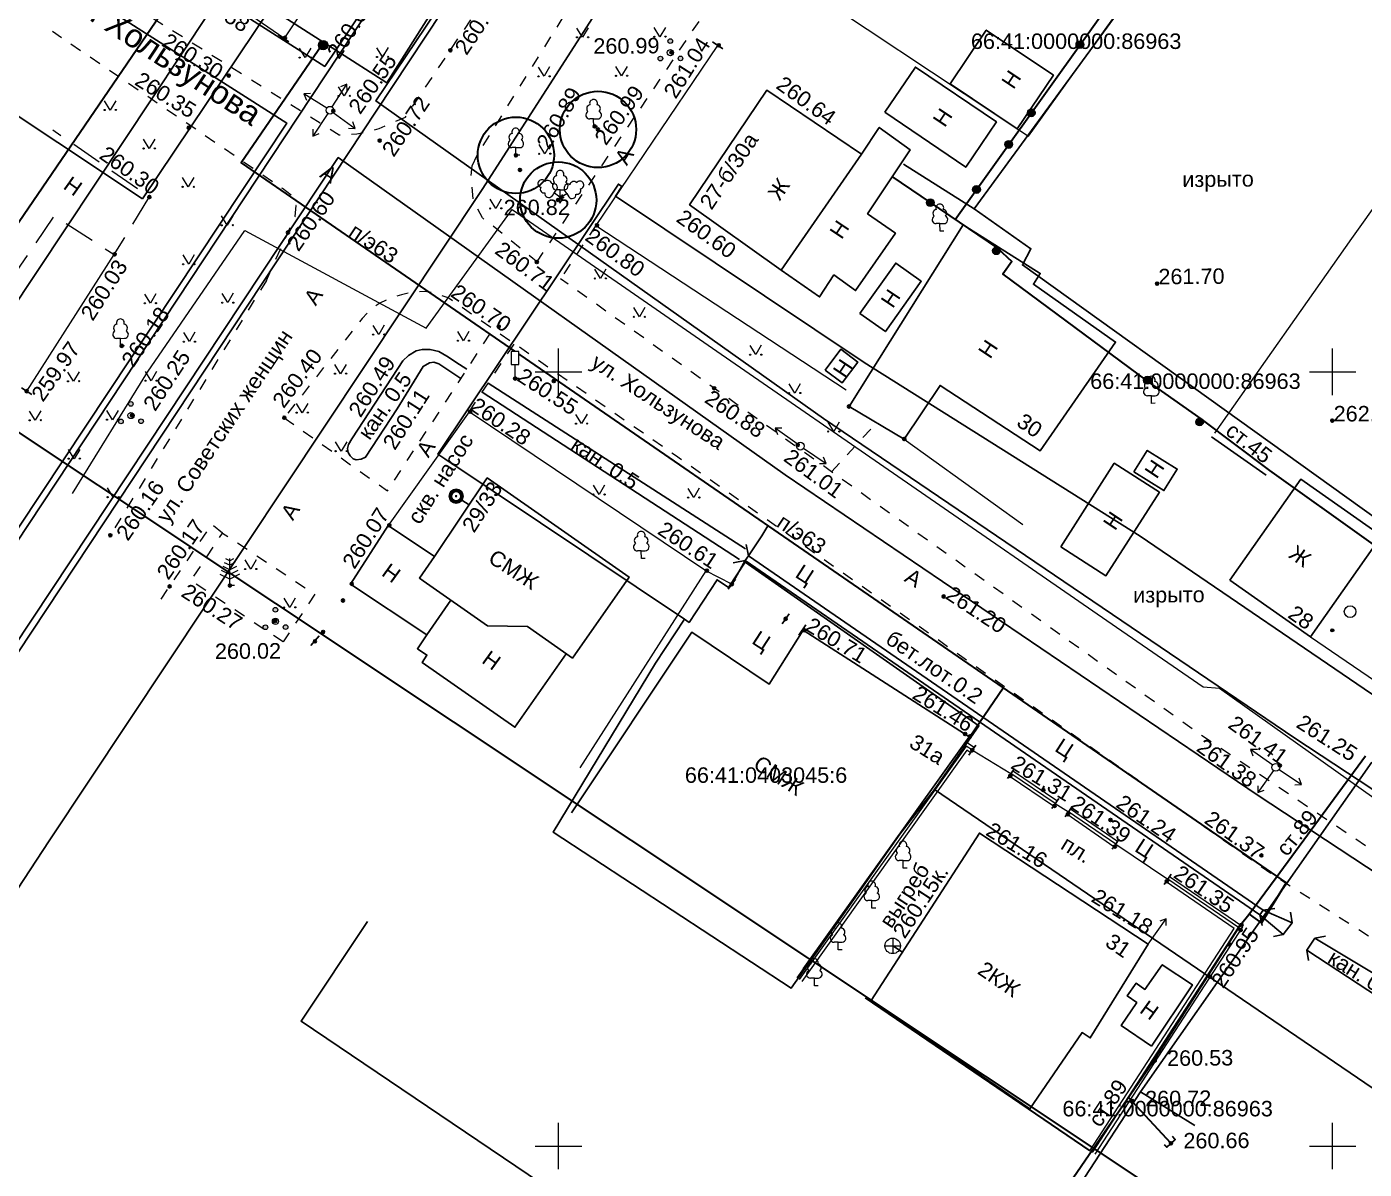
# Model space of a CAD drawing. Header units: metres. Extents: x -1448899 to 1563798, y -293564 to 398817.
# Drawn here: x 1532865.7 to 1532952, y 387398.5 to 387472.3 of the extents above; entities that cross this region are included whole.
import ezdxf
from ezdxf.enums import TextEntityAlignment as Align

# ---------------------------------------------------------------- set-up
doc = ezdxf.new("R2010")
doc.units = ezdxf.units.M
doc.set_wipeout_variables(frame=1)
doc.header["$PDMODE"] = 32
doc.header["$PDSIZE"] = 0.2
doc.linetypes.add('atp_1.5x1.5', pattern=[3, 1.5, -1.5])
doc.linetypes.add('atp_2x1', pattern=[3, 2, -1])
for name, color, linetype in [('C', 134, 'Continuous'), ('LABELS', 254, 'Continuous'), ('P', 94, 'Continuous'), ('T', 1, 'Continuous'), ('Z', 30, 'Continuous'), ('Автодорожное хозяйство', 7, 'Continuous'), ('Газопроводы', 7, 'Continuous'), ('Здания и строения', 7, 'Continuous'), ('Кабели низкого напряжения', 7, 'Continuous'), ('кадастр', 7, 'Continuous'), ('Крышки колодцев', 7, 'Continuous'), ('Объекты электропередачи', 7, 'Continuous'), ('Ограждения', 7, 'Continuous'), ('Отметка', 7, 'Continuous'), ('Пикет', 7, 'Continuous'), ('Растительность', 7, 'Continuous'), ('Сетка координат', 7, 'Continuous')]:
    doc.layers.add(name, color=color, linetype=linetype)
doc.styles.get("Standard").update_dxf_attribs({"font": 'arial.ttf'})
doc.styles.add('Бм431', font='')
doc.styles.get('Бм431').set_extended_font_data('Bm431', italic=True)
doc.linetypes.add('atp_0x1', pattern='A,0,[133,ltypeshp.shx,S=0.05,R=0,X=0,Y=0],-1', length=1)
doc.linetypes.add('atp_119_3', pattern='A,4,-2,[131,ltypeshp.shx,S=0.45,R=90,X=0.45,Y=-0.45],8,[131,ltypeshp.shx,S=0.45,R=-90,X=-0.45,Y=0.45],-2,4', length=20)
doc.linetypes.add('atp_121_g', pattern='A,8,-0.6,["Г",Бм431,S=2,R=0,X=0,Y=-1],-2.3,24', length=34.9)
doc.linetypes.add('atp_122_g', pattern='A,2,-2,3,-0.6,["Г",Бм431,S=2,R=0,X=0,Y=-1],-2.8,3,-2,8,-2,8,-2,6', length=41.4)
doc.linetypes.add('atp_472', pattern='A,0,-8,[130,ltypeshp.shx,S=0.4,R=0,X=0,Y=0],0', length=8)
doc.linetypes.add('atp_474_1a', pattern='A,1,-0.4,[133,ltypeshp.shx,S=0.1,R=0,X=0,Y=0],0.0001,[133,ltypeshp.shx,S=0.2,R=0,X=-0.1,Y=0],0,[133,ltypeshp.shx,S=0.3,R=0,X=-0.2,Y=0],0.0001,[133,ltypeshp.shx,S=0.4,R=0,X=-0.3,Y=0],0,[133,ltypeshp.shx,S=0.5,R=0,X=-0.4,Y=0],0.0001,[130,ltypeshp.shx,S=0.25,R=0,X=0.1,Y=0.75],-0.6,3', length=5.0003)
doc.linetypes.add('atp_475_1', pattern='A,2.5,[130,ltypeshp.shx,S=0.4,R=0,X=0,Y=0.4],2.5', length=5)

# ---------------------------------------------------------------- blocks, each defined once
blk = doc.blocks.new('atp_390a')
at = {"color": 0, "linetype": 'ByBlock', "lineweight": -2}
for points in [[(0, 0.99), (-0.51, 0.99)], [(0, 0.99), (0.51, 0.99)], [(0, 0), (0, 0.99)], [(0.5, 0), (0, 0)]]:
    blk.add_lwpolyline(points, dxfattribs=at)
for centre, start, end in [((0, 3), 90, 202.242), ((0, 3), 337.758, 90), ((-0.51, 1.49), 115.6346, 270), ((-0.39, 2.32), 97.9406, 227.8197), ((0.39, 2.32), 312.1803, 82.0594), ((0.51, 1.49), 270, 64.3654)]:
    blk.add_arc(centre, 0.5, start, end, dxfattribs=at)
blk = doc.blocks.new('atp_395')
at = {"linetype": 'ByBlock', "lineweight": -2}
h = blk.add_hatch(color=0, dxfattribs=at)
h.paths.add_polyline_path([(0.3, 1.5, 1), (-0.3, 1.5, 1)])
h.paths.add_polyline_path([(-1.6, -0.75, 1), (-1, -0.75, 1)])
h.paths.add_polyline_path([(1.6, -0.75, 1), (1, -0.75, 1)])
at = {"color": 0, "linetype": 'ByBlock', "lineweight": -2}
for centre, radius in [((0, 1.5), 0.3), ((0, 0), 0.4), ((-1.3, -0.75), 0.3), ((1.3, -0.75), 0.3)]:
    blk.add_circle(centre, radius, dxfattribs=at)
blk = doc.blocks.new('atp_184')
at = {"color": 0, "linetype": 'ByBlock', "lineweight": -2}
blk.add_wipeout([(-0.5, 3.5), (-0.5, 1.8), (0.5, 1.8), (0.5, 3.5)], dxfattribs=at)
blk.add_lwpolyline([(-0.5, 3.5), (-0.5, 1.8), (0.5, 1.8), (0.5, 3.5)], close=True, dxfattribs=at)
blk.add_lwpolyline([(0.5, 0), (0, 0), (0, 1.8)], dxfattribs=at)
blk = doc.blocks.new('atp_390f')
at = {"color": 0, "linetype": 'ByBlock', "lineweight": -2}
for points in [[(0.6, 0), (0, 0), (0, 3.5)], [(1.06, 1.93), (0, 1.4), (-1.06, 1.93)], [(0.88, 2.44), (0, 2), (-0.87, 2.44)], [(0.68, 2.94), (0, 2.6), (-0.68, 2.94)], [(0.5, 3.45), (0, 3.2), (-0.5, 3.45)], [(1.25, 1.43), (0, 0.8), (-1.25, 1.43)]]:
    blk.add_lwpolyline(points, dxfattribs=at)
blk = doc.blocks.new('atp_409')
at = {"color": 0, "linetype": 'ByBlock', "lineweight": -2}
blk.add_circle((0, 0), 0.75, dxfattribs=at)
blk = doc.blocks.new('atp_410')
at = {"linetype": 'ByBlock', "lineweight": -2}
h = blk.add_hatch(color=0, dxfattribs=at)
edge = h.paths.add_edge_path()
edge.add_arc((0, 0), 0.2, 0, 360)
at = {"color": 0, "linetype": 'ByBlock', "lineweight": -2}
blk.add_circle((0, 0), 0.2, dxfattribs=at)
blk = doc.blocks.new('atp_416')
at = {"color": 0, "linetype": 'ByBlock', "lineweight": -2}
blk.add_lwpolyline([(0.72, 1.2), (0, 0), (-0.72, 1.2)], dxfattribs=at)
for centre in [(-0.72, 0), (0.72, 0)]:
    blk.add_circle(centre, 0.075, dxfattribs=at)
blk = doc.blocks.new('atp_106a')
at = {"color": 0, "linetype": 'ByBlock', "lineweight": -2}
blk.add_circle((0, 0), 0.5, dxfattribs=at)
blk = doc.blocks.new('atp_115c')
at = {"color": 0, "linetype": 'ByBlock', "lineweight": -2}
for points in [[(3.29, -0.5), (4, 0), (3.29, 0.5)], [(0.5, 0), (4, 0)]]:
    blk.add_lwpolyline(points, dxfattribs=at)
blk = doc.blocks.new('atp_122c')
at = {"linetype": 'ByBlock', "lineweight": -2}
h = blk.add_hatch(color=0, dxfattribs=at)
edge = h.paths.add_edge_path()
edge.add_arc((0, 0), 0.6, 0, 360)
at = {"color": 0, "linetype": 'ByBlock', "lineweight": -2}
blk.add_circle((0, 0), 0.6, dxfattribs=at)
blk = doc.blocks.new('atp_107a')
at = {"linetype": 'ByBlock', "lineweight": -2}
h = blk.add_hatch(color=0, dxfattribs=at)
edge = h.paths.add_edge_path()
edge.add_arc((0, 0), 0.5, 0, 360)
at = {"color": 0, "linetype": 'ByBlock', "lineweight": -2}
blk.add_circle((0, 0), 0.5, dxfattribs=at)
blk = doc.blocks.new('atp_115a')
at = {"color": 0, "linetype": 'ByBlock', "lineweight": -2}
for points in [[(0, 0), (4, 0)], [(3.29, -0.5), (4, 0), (3.29, 0.5)]]:
    blk.add_lwpolyline(points, dxfattribs=at)
blk = doc.blocks.new('atp_117kb')
at = {"color": 0, "linetype": 'ByBlock', "lineweight": -2}
for points in [[(-1, 0), (1, 0)], [(0, 1), (0, -1)]]:
    blk.add_lwpolyline(points, dxfattribs=at)
blk.add_circle((0, 0), 1, dxfattribs=at)
blk = doc.blocks.new('atp_122b')
at = {"color": 0, "linetype": 'ByBlock', "lineweight": -2}
blk.add_lwpolyline([(0.5, 0.75), (0, 0.75), (0, -0.75), (0.5, -0.75)], dxfattribs=at)
blk = doc.blocks.new('A$C0BB7152E')
at = {"layer": 'C', "linetype": 'Continuous'}
blk.add_lwpolyline([(1532873.13, 387461.17), (1532881.39, 387473.48), (1532869.5, 387481.09), (1532849.27, 387494.03), (1532851.59, 387497.3), (1532838.72, 387505.99), (1532826.55, 387514.19), (1532784.75, 387542.34), (1532776.31, 387548.02), (1532766.86, 387554.39), (1532734.05, 387576.5), (1532722.32, 387559.08), (1532755.74, 387536.56), (1532775.56, 387523.22), (1532788.76, 387514.32), (1532807.94, 387505.3), (1532823.56, 387494.98), (1532835.42, 387482.9), (1532838.54, 387480.8), (1532840.29, 387483.03)], close=True, dxfattribs=at)
blk.add_lwpolyline([(1532954, 387428.19), (1532937.56, 387439.38), (1532919.74, 387450.61), (1532903.68, 387461.34), (1532904.1, 387461.96), (1532903.87, 387462.12), (1532892.2, 387444.69), (1532892.66, 387444.39), (1532908.14, 387434.03), (1532908.43, 387433.82), (1532910.24, 387436.57), (1532910.99, 387436.06), (1532912.05, 387437.71), (1532927.16, 387427.14), (1532924.28, 387423.03), (1532941.74, 387411.13), (1532958.49, 387399.71)], dxfattribs=at)
at = {"layer": 'P', "linetype": 'Continuous'}
for points in [[(1532849.27, 387494.03), (1532851.59, 387497.3), (1532862.9, 387511.72), (1532867.12, 387515.92), (1532885.83, 387504.39), (1532897.47, 387497.21), (1532901.62, 387494.57), (1532904.27, 387492.89), (1532888.92, 387468.66), (1532885.61, 387470.78), (1532869.5, 387481.09)], [(1532908.14, 387434.03), (1532908.43, 387433.82), (1532910.24, 387436.57), (1532910.99, 387436.06), (1532912.05, 387437.71), (1532927.16, 387427.14), (1532924.28, 387423.03), (1532922.05, 387420.15), (1532915.03, 387410.2), (1532899.65, 387420.28), (1532906.26, 387431.18)]]:
    blk.add_lwpolyline(points, close=True, dxfattribs=at)
at = {"layer": 'T', "linetype": 'Continuous'}
for points in [[(1532935.04, 387482.18), (1532940.02, 387478.55), (1532926.85, 387460.52)], [(1532922.29, 387463.41), (1532926.85, 387460.52), (1532930.51, 387457.95), (1532929.97, 387456.9), (1532959.99, 387435.38)], [(1532952.54, 387424.79), (1532945.03, 387414.09)], [(1532887.66, 387414.51), (1532883.37, 387408.06), (1532906.2, 387392.66), (1532907.38, 387391.8), (1532918.6, 387384.05), (1532923.2, 387381.46)], [(1532945.03, 387414.09), (1532937.59, 387403.5), (1532923.2, 387381.46), (1532910.93, 387362.83), (1532913.79, 387360.83), (1532923.42, 387354.25), (1532924.8, 387353.36), (1532927.82, 387350.79), (1532927.11, 387349.65), (1532943.01, 387338.64), (1532943.42, 387339.33), (1532947.4, 387336.7), (1532948.05, 387336.26), (1532947.01, 387334.31)], [(1532937.59, 387403.5), (1532941.1, 387401.33)]]:
    blk.add_lwpolyline(points, dxfattribs=at)
at = {"layer": 'Z', "linetype": 'Continuous'}
for points in [[(1533097.19, 387762.94), (1533070.58, 387723.24), (1533071.56, 387707.06), (1533055.42, 387680.86), (1533041.73, 387657.54), (1533027.45, 387637.63), (1533010.33, 387631.95), (1532946.15, 387540.01), (1532918.03, 387497.47), (1532895.06, 387461.77), (1532867.1, 387419.72), (1532845.93, 387387.45), (1532828.37, 387398.97), (1532849.58, 387431.3), (1532877.48, 387473.27), (1532900.43, 387508.95), (1532928.77, 387551.81), (1532997.11, 387649.69), (1533014.37, 387655.41), (1533024.11, 387669), (1533037.42, 387691.68), (1533050.2, 387712.42), (1533049.2, 387729.04), (1533079.74, 387774.63)], [(1532937.63, 387547.37), (1532908.06, 387504.07), (1532884.93, 387469.12), (1532857.09, 387427.06), (1532841.7, 387403.78), (1532845.04, 387401.56), (1532860.43, 387424.85), (1532888.27, 387466.9), (1532911.39, 387501.83), (1532940.93, 387545.11)]]:
    blk.add_lwpolyline(points, close=True, dxfattribs=at)
for points in [[(1532861.22, 387484.8), (1532884.9, 387469.72), (1532907.52, 387503.34), (1532934.33, 387544.5), (1532895.86, 387570.31), (1532819.24, 387622.46)], [(1532975.56, 387516.78), (1532937.66, 387542.26), (1532910.87, 387501.15), (1532888.21, 387467.49), (1532917.11, 387446.98), (1532947.56, 387426.35), (1533026.55, 387374.35)], [(1533021.37, 387372.47), (1532945.12, 387422.69), (1532914.63, 387443.35), (1532885.77, 387463.83), (1532859.8, 387424.7)], [(1532856.47, 387426.93), (1532882.45, 387466.06), (1532858.83, 387481.1)]]:
    blk.add_lwpolyline(points, dxfattribs=at)
at = {"layer": 'LABELS'}
for s, p in [('66:41:0000000:86963', (1532933.435, 387471.35)), ('66:41:0000000:86963', (1532941.14, 387449.395)), ('66:41:0403045:6', (1532913.405, 387423.955)), ('66:41:0000000:86963', (1532939.345, 387402.415))]:
    blk.add_text(s, height=1, dxfattribs=at).set_placement(p, align=Align.MIDDLE_CENTER)
blk = doc.blocks.new('A$C0ab4c2d5')
for points, elevation in [([(23.337, 173.878), (23.997, 173.426)], -2.31), ([(63.544, 147.465), (59.992, 149.596), (67.457, 161.266), (72.409, 158.098), (71.958, 157.394), (77.246, 153.62), (72.312, 146.629), (65.886, 150.906), (63.544, 147.465)], 260.873), ([(27.711, 138.382), (30.165, 142.146), (33.136, 140.112), (36.593, 145.163), (45.699, 138.69), (41.999, 133.484), (39.105, 135.542), (36.524, 135.621), (32.401, 138.556), (32.154, 138.732), (33.136, 140.112)], 259.593), ([(52.349, 138.2), (53.197, 139.708), (53.421, 140.005), (54.292, 141.285), (54.685, 141.936)], 260.609), ([(27.711, 138.382), (32.599, 135.063), (34.183, 137.288)], 259.593), ([(52.565, 138.504), (52.103, 137.852)], 260.609), ([(56.019, 136.24), (55.557, 135.588)], 260.63), ([(25.109, 134.437), (25.645, 135.042)], -2.808), ([(32.599, 135.063), (31.989, 134.165), (32.603, 133.749), (32.282, 133.277), (38.247, 129.054), (41.598, 133.769)], 259.593)]:
    blk.add_lwpolyline(points, dxfattribs=dict(elevation=elevation))
for points in [[(66.686, 170.392), (69.045, 173.837), (73.359, 170.883), (71, 167.437)], [(62.442, 168.577), (64.446, 171.484), (69.653, 167.895), (67.649, 164.988)], [(55.673, 158.428), (49.795, 162.705), (54.851, 170.075), (60.914, 165.881)], [(78.359, 145.223), (79.23, 146.604), (81.157, 145.388), (80.286, 144.007)], [(73.596, 140.429), (77.093, 145.791), (80, 143.896), (76.503, 138.534)], [(84.501, 138.186), (89.134, 144.674), (94.319, 140.972), (89.686, 134.484)], [(61.121, 111.233), (68.196, 121.975), (79.042, 114.732), (75.25, 108.694), (74.732, 109.049), (71.311, 104.15)]]:
    blk.add_lwpolyline(points, close=True)
for points in [[(51.357, 173.205), (52.016, 172.751)], [(55.673, 158.428), (58.142, 156.691), (59.077, 158.099), (60.477, 157.079), (63.079, 160.76), (61.283, 162.037), (64.068, 166.147), (62.083, 167.599), (60.914, 165.881)], [(34.939, 151.605), (33.509, 152.552), (33.192, 152.67), (32.91, 152.626), (32.497, 152.398), (30.804, 149.67), (28.736, 146.565), (28.462, 146.429), (28.138, 146.402), (27.929, 146.464), (27.734, 146.666), (27.61, 146.882), (27.586, 147.128), (27.641, 147.403), (27.863, 147.765), (29.746, 150.596), (31.193, 152.771), (31.566, 153.114), (32.054, 153.403), (32.439, 153.484), (32.971, 153.484), (33.521, 153.35), (34.034, 153.058), (34.845, 152.508), (35.331, 152.196)], [(6.552, 151.219), (7.222, 150.782)], [(52.83, 139.763), (36.299, 150.698)], [(86.907, 144.955), (83.384, 147.443)], [(52.435, 139.559), (53.197, 139.708), (53.421, 140.005), (53.281, 140.739)], [(53.421, 140.005), (86.486, 116.854)], [(53.197, 139.708), (86.262, 116.558)], [(41.866, 123.497), (49.724, 135.091), (54.704, 131.705), (56.912, 135.164), (67.576, 128.207), (56.744, 113.299)], [(57.101, 135.509), (56.638, 134.857)], [(56.912, 135.164), (56.903, 135.231)], [(86.415, 115.861), (86.262, 116.558), (86.486, 116.854), (87.238, 116.965)], [(86.486, 116.854), (88.358, 116.031)], [(88.251, 116.72), (88.358, 116.031), (87.777, 115.272), (87.147, 115.149)], [(87.777, 115.272), (86.262, 116.558)], [(89.397, 113.582), (89.292, 114.249), (89.811, 115.02), (90.509, 115.152)], [(89.292, 114.249), (96.514, 109.451), (96.828, 109.408), (97.091, 109.53), (97.34, 109.775), (97.414, 110.019), (97.427, 110.264), (97.383, 110.408), (89.811, 115.02)], [(79.21, 108.137), (81.878, 112.079), (79.942, 113.39), (78.808, 111.806), (78.247, 112.207), (77.665, 111.393), (78.279, 110.953), (77.262, 109.474), (79.21, 108.137)]]:
    blk.add_lwpolyline(points)
at = {"layer": 'Автодорожное хозяйство', "color": 7, "linetype": 'atp_1.5x1.5', "lineweight": 15, "ltscale": 0.5, "flags": 128}
for points in [[(10.167, 178.248), (27.19, 167.398), (28.335, 167.451), (29.788, 167.782), (31.48, 168.499), (45.074, 188.383), (63.092, 215.336), (76.947, 236.524), (77.487, 238.796), (77.346, 240.372), (76.757, 241.251), (75.991, 241.908), (71.183, 245.131), (63.576, 250.401)], [(39.898, 159.08), (50.293, 174.235), (74.232, 209.044), (80.115, 217.431), (80.213, 217.999), (74.298, 221.938)], [(22.423, 158.03), (23.546, 160.474), (24.31, 162.139), (24.376, 162.843), (24.215, 163.412), (23.515, 163.949), (8.726, 174.208)], [(39.985, 159.03), (36.406, 161.969), (35.836, 163.087), (35.696, 164.513), (35.761, 165.337)], [(43.726, 161.417), (41.419, 157.991)], [(22.423, 158.03), (12.209, 141.652)], [(160.197, 81.726), (157.417, 78.267), (156.868, 77.583), (156.429, 77.583), (149.495, 82.382), (82.59, 128.181), (41.419, 157.991)], [(58.83, 145.385), (61.768, 148.53)], [(19.464, 141.737), (18.752, 142.304), (15.389, 137.429)]]:
    blk.add_lwpolyline(points, dxfattribs=at)
blk.add_lwpolyline([(23.331, 134.677), (17.399, 138.668), (19.464, 141.737), (25.396, 137.746)], close=True, dxfattribs=at)
at = {"layer": 'Автодорожное хозяйство', "color": 7, "linetype": 'atp_0x1', "lineweight": 15, "ltscale": 0.5, "flags": 128}
for points in [[(67.788, 127.34), (70.262, 125.812)], [(73.111, 123.854), (73.973, 123.312)], [(76.996, 121.196), (80.344, 118.899)]]:
    blk.add_lwpolyline(points, dxfattribs=at)
at = {"layer": 'Газопроводы', "linetype": 'atp_121_g', "lineweight": 30, "ltscale": 0.5, "elevation": 262.406, "flags": 128}
for points in [[(66.94, 161.621), (78.402, 177.417), (83.24, 183.531), (83.949, 184.801), (82.994, 185.505), (89.072, 194.943), (86.335, 196.722), (87.911, 199.119), (87.648, 199.292)], [(26.13, 173.184), (20.853, 165.632), (87.988, 118.611), (86.366, 116.052), (85.612, 116.616)], [(62.864, 164.436), (69.67, 159.743), (70.574, 158.866), (69.982, 158.058), (79.232, 151.105), (82.703, 148.613), (87.109, 145.243), (93.478, 140.642), (99.654, 136.177)], [(67.396, 90.106), (79.328, 107.182), (85.002, 115.898)], [(60.743, 111.407), (75.171, 101.401)]]:
    blk.add_lwpolyline(points, dxfattribs=at)
at = {"layer": 'Газопроводы', "ltscale": 0.5}
for points in [[(60.737, 155.603), (63.081, 158.833), (64.718, 157.645), (62.375, 154.415)], [(58.463, 151.948), (59.488, 153.292), (60.576, 152.462), (59.551, 151.118)]]:
    blk.add_lwpolyline(points, close=True, dxfattribs=at)
at = {"layer": 'Газопроводы', "linetype": 'atp_122_g', "lineweight": 30, "ltscale": 0.5, "flags": 128}
blk.add_lwpolyline([(67.643, 128.237), (69.816, 131.339)], dxfattribs=at)
at = {"layer": 'Газопроводы', "ltscale": 0.5}
for points in [[(67.56, 127.011), (68.016, 127.668)], [(70.034, 125.483), (70.49, 126.14)], [(72.883, 123.525), (73.339, 124.182)], [(73.744, 122.983), (74.201, 123.64)], [(76.767, 120.867), (77.224, 121.524)], [(80.116, 118.57), (80.572, 119.227)], [(62.539, 114.74), (63.161, 114.331)]]:
    blk.add_lwpolyline(points, dxfattribs=at)
at = {"layer": 'Газопроводы', "linetype": 'atp_122_g', "lineweight": 30, "ltscale": 0.5, "elevation": 262.406, "flags": 128}
blk.add_lwpolyline([(93.172, 126.758), (87.349, 118.94), (85.568, 116.558), (85.008, 115.905)], dxfattribs=at)
at = {"layer": 'Газопроводы', "linetype": 'atp_121_g', "lineweight": 30, "ltscale": 0.5, "flags": 128}
blk.add_lwpolyline([(80.413, 101.85), (77.69, 104.838)], dxfattribs=at)
at = {"layer": 'Здания и строения', "color": 7, "linetype": 'atp_2x1', "lineweight": 15, "flags": 128}
blk.add_lwpolyline([(1.678, 157.299), (4.125, 155.623), (8.767, 162.306), (12.6, 159.776), (14.907, 163.475), (8.707, 167.838)], dxfattribs=at)
at = {"layer": 'Кабели низкого напряжения', "linetype": 'atp_119_3', "lineweight": 15, "ltscale": 0.5, "flags": 128}
blk.add_lwpolyline([(9.794, 144.366), (14.688, 152.159), (21.058, 161.264), (32.71, 154.867), (38.34, 162.484), (51.491, 153.244), (76.534, 135.651), (82.717, 131.309), (83.782, 131.211), (97.092, 121.601), (98.696, 118.309), (113.051, 108.413), (115.244, 109.528), (158.713, 79.723), (163.088, 76.754), (165.963, 80.987)], dxfattribs=at)
at = {"layer": 'Ограждения', "color": 7, "linetype": 'atp_475_1', "lineweight": 15, "ltscale": 0.5, "elevation": 262.406, "flags": 128}
for points in [[(55.117, 178.186), (71.714, 166.953), (83.631, 183.267), (83.631, 183.267)], [(108.24, 165.876), (100.32, 170.946), (92.537, 160.198), (83.574, 147.692)], [(50.654, 139.058), (35.447, 149.439), (30.165, 142.146)]]:
    blk.add_lwpolyline(points, dxfattribs=at)
at = {"layer": 'Ограждения', "color": 7, "linetype": 'atp_474_1a', "lineweight": 15, "ltscale": 0.5, "elevation": 262.406, "flags": 128}
for points in [[(16.751, 178.532), (23.67, 173.678)], [(51.687, 172.978), (43.726, 161.417), (59.81, 150.663)], [(52.334, 138.178), (50.654, 139.058), (42.416, 126.385)]]:
    blk.add_lwpolyline(points, dxfattribs=at)
at = {"layer": 'Ограждения', "color": 7, "linetype": 'atp_474_1a', "lineweight": 15, "ltscale": 0.5, "flags": 128}
for points in [[(6.887, 151.001), (12.6, 159.776)], [(63.544, 147.465), (71.161, 141.888)]]:
    blk.add_lwpolyline(points, dxfattribs=at)
at = {"layer": 'Ограждения', "color": 7, "linetype": 'Continuous', "lineweight": 15, "ltscale": 0.5, "flags": 128}
for points in [[(67.899, 127.506), (67.34, 127.882), (56.329, 112.727)], [(67.676, 127.174), (67.436, 127.335), (56.652, 112.492)]]:
    blk.add_lwpolyline(points, dxfattribs=at)
at = {"layer": 'Ограждения', "color": 7, "linetype": 'atp_472', "lineweight": 15, "ltscale": 0.5, "flags": 128}
blk.add_lwpolyline([(67.788, 127.34), (67.388, 127.609), (56.49, 112.61)], dxfattribs=at)
at = {"layer": 'Ограждения', "color": 7, "linetype": 'Continuous', "lineweight": 15, "ltscale": 0.5, "elevation": 262.406, "flags": 128}
for points in [[(72.998, 123.689), (70.149, 125.647)], [(73.224, 124.019), (70.375, 125.977)], [(76.881, 121.032), (73.858, 123.148)], [(77.11, 121.36), (74.087, 123.476)], [(75.171, 101.401), (84.609, 115.694), (80.23, 118.734)], [(75.505, 101.181), (85.158, 115.8), (80.458, 119.063)]]:
    blk.add_lwpolyline(points, dxfattribs=at)
at = {"layer": 'Ограждения', "color": 7, "linetype": 'atp_472', "lineweight": 15, "ltscale": 0.5, "elevation": 262.406, "flags": 128}
for points in [[(73.111, 123.854), (70.262, 125.812)], [(76.996, 121.196), (73.973, 123.312)], [(75.338, 101.291), (84.883, 115.747), (80.344, 118.899)]]:
    blk.add_lwpolyline(points, dxfattribs=at)
at = {"layer": 'Пикет', "color": 0}
for p in [(23.743, 173.687, 260.573), (26.202, 173.193, 260.604), (34.421, 172.801), (51.759, 172.987, 261.041), (48.699, 172.549, 260.985), (20.09, 171.277, 260.299), (17.486, 167.93, 260.351), (43.708, 167.809, 260.986), (29.814, 167.005, 260.72), (38.852, 165.04, 260.889), (14.907, 163.475, 260.302), (41.517, 163.243, 260.819), (23.839, 161.114), (43.798, 161.426, 260.801), (12.633, 159.794, 260.026), (39.898, 159.08, 260.707), (79.952, 157.376), (37.408, 154.927, 260.695), (13.046, 153.876, 260.179), (40.94, 151.385, 262.697), (6.887, 151.001, 259.972), (51.291, 150.843), (59.992, 149.596, 260.86), (13.677, 149.382, 260.254), (23.508, 149.153), (35.52, 149.448, 260.279), (91.2, 148.438, 262.303), (63.544, 147.465, 260.873), (30.238, 142.155, 260.095), (12.209, 141.652, 260.165), (16.016, 138.316, 260.171), (19.91, 138.349, 260.27), (27.784, 138.391, 260.07), (50.727, 139.067, 260.571), (52.334, 138.178, 260.609), (27.209, 137.32, 260.105), (66.012, 137.276, 261.198), (22.819, 136.027, 260.021), (55.788, 135.914, 260.63), (25.908, 135.3, 260.096), (56.984, 135.173, 260.707), (25.373, 134.695, 260.074), (67.328, 128.386, 261.457), (67.643, 128.237, 261.422), (67.788, 127.34, 261.402), (70.222, 125.656, 261.314), (72.346, 124.729, 261.311), (73.071, 123.698, 261.419), (73.931, 123.157, 261.392), (76.672, 122.762, 261.241), (76.954, 121.041, 261.389), (86.404, 120.394, 261.373), (80.277, 118.776, 261.353), (85.081, 115.914, 260.951), (85.023, 115.587, 260.941), (84.283, 114.665, 260.908), (83.028, 112.585, 260.815), (79.401, 107.191, 260.534), (77.963, 104.588, 260.721), (80.413, 101.85, 260.663)]:
    blk.add_point(p, dxfattribs=at)
at = {"layer": 'Растительность', "color": 7, "linetype": 'atp_0x1', "lineweight": 15, "flags": 128}
for points in [[(23.743, 173.687), (26.237, 177.413)], [(89.686, 134.484), (94.726, 130.973), (95.585, 130.962), (99.589, 136.611)]]:
    blk.add_lwpolyline(points, dxfattribs=at)
at = {"layer": 'Газопроводы', "color": 7, "linetype": 'Continuous', "lineweight": 15, "xscale": 0.5, "yscale": 0.5, "zscale": 0.5}
blk.add_blockref('atp_122c', (26.202, 173.193), dxfattribs=at)
at = {"layer": 'Газопроводы', "linetype": 'Continuous', "lineweight": 30, "xscale": 0.5000000000000007, "yscale": 0.5000000000000007, "zscale": 0.5000000000000007, "rotation": 132.3465800609331}
blk.add_blockref('atp_122b', (80.413, 101.85), dxfattribs=at)
at = {"layer": 'кадастр', "rotation": 359.5536696139991}
blk.add_blockref('A$C0BB7152E', (-1535830.425, -375345.193), dxfattribs=at)
at = {"layer": 'Объекты электропередачи', "color": 7, "linetype": 'Continuous', "lineweight": 15}
for name, p, xscale, yscale, zscale, rotation in [('atp_107a', (75.084, 172.845, 262.406), 0.4999999999999996, 0.4999999999999996, 0.4999999999999996, 321.2733548779389), ('atp_107a', (71.908, 168.468, 262.406), 0.4999999999999996, 0.4999999999999996, 0.4999999999999996, 321.2733548779389), ('atp_107a', (70.434, 166.436, 262.406), 0.4999999999999996, 0.4999999999999996, 0.4999999999999996, 321.2733548779389), ('atp_107a', (68.334, 163.542, 262.406), 0.4999999999999996, 0.4999999999999996, 0.4999999999999996, 321.2733548779389), ('atp_107a', (65.341, 162.721, 262.406), 0.4999999999999996, 0.4999999999999996, 0.4999999999999996, 321.2733548779389), ('atp_107a', (69.589, 159.577), 0.4999999999999996, 0.4999999999999996, 0.4999999999999996, 321.2733548779389), ('atp_107a', (79.274, 151.145), 0.4999999999999996, 0.4999999999999996, 0.4999999999999996, 321.2733548779389), ('atp_107a', (82.626, 148.423), 0.4999999999999996, 0.4999999999999996, 0.4999999999999996, 321.2733548779389), ('atp_115a', (79.042, 114.732), 0.5000000000000001, 0.5000000000000001, 0.5000000000000001, 53.68949793650098)]:
    blk.add_blockref(name, p, dxfattribs=dict(at, xscale=xscale, yscale=yscale, zscale=zscale, rotation=rotation))
at = {"layer": 'Растительность', "color": 7, "linetype": 'Continuous', "lineweight": 15, "xscale": 0.5, "yscale": 0.5, "zscale": 0.5}
for name, p in [('atp_416', (42.963, 173.571)), ('atp_416', (47.963, 173.571)), ('atp_416', (25.041, 172.404)), ('atp_416', (30.041, 172.404)), ('atp_395', (48.63, 172.536)), ('atp_416', (40.463, 171.071)), ('atp_416', (45.463, 171.071)), ('atp_416', (27.541, 169.904)), ('atp_416', (12.419, 169.114)), ('atp_390a', (43.64, 167.797, -1.896)), ('atp_390a', (38.602, 165.986)), ('atp_416', (14.919, 166.614)), ('atp_416', (40.463, 166.071)), ('atp_416', (17.419, 164.114)), ('atp_390a', (41.448, 163.231)), ('atp_416', (37.276, 162.566)), ('atp_390a', (65.956, 160.864)), ('atp_416', (19.919, 161.614)), ('atp_416', (17.419, 159.114)), ('atp_416', (43.993, 157.99)), ('atp_416', (14.919, 156.614)), ('atp_416', (19.919, 156.614)), ('atp_390a', (12.974, 153.867, 259.703)), ('atp_416', (46.493, 155.49)), ('atp_416', (17.419, 154.114)), ('atp_416', (29.653, 154.475)), ('atp_416', (35.122, 154.039)), ('atp_416', (53.993, 152.99)), ('atp_416', (9.919, 151.614)), ('atp_416', (14.919, 151.614)), ('atp_416', (27.17, 151.97)), ('atp_390a', (79.524, 149.645)), ('atp_416', (56.493, 150.49)), ('atp_416', (7.419, 149.114)), ('atp_416', (12.419, 149.114)), ('atp_395', (13.605, 149.373, 259.777)), ('atp_416', (24.67, 149.47)), ('atp_416', (42.707, 148.623)), ('atp_416', (58.993, 147.99)), ('atp_416', (9.919, 146.614)), ('atp_416', (27.17, 146.97)), ('atp_416', (12.419, 144.114)), ('atp_416', (43.799, 144.039, 262.406)), ('atp_416', (49.92, 143.788)), ('atp_390a', (46.501, 139.88)), ('atp_390f', (19.91, 138.349)), ('atp_416', (21.267, 139.4)), ('atp_416', (23.767, 136.9)), ('atp_395', (22.836, 136.005)), ('atp_409', (92.254, 136.093)), ('atp_410', (91.092, 134.893)), ('atp_390a', (63.259, 119.745)), ('atp_390a', (61.211, 117.182)), ('atp_390a', (59.016, 114.508)), ('atp_390a', (57.467, 112.203))]:
    blk.add_blockref(name, p, dxfattribs=at)
at = {"layer": 'Растительность', "color": 7, "linetype": 'Continuous', "lineweight": 15}
for xscale, yscale, zscale, rotation in [(0.5000000000000002, 0.5000000000000002, 0.5000000000000002, 52.33825232709684), (0.5, 0.5, 0.5, 302.2775025587358)]:
    blk.add_blockref('atp_390a', (41.448, 163.231), dxfattribs=dict(at, xscale=xscale, yscale=yscale, zscale=zscale, rotation=rotation))
at = {"layer": 'Отметка'}
for s, height, rotation, p in [('ул. Хользунова', 1.5, 326.3131, (9.133, 176.248)), ('260.58', 1, 327.05943, (17.457, 176.338, 260.579)), ('260.84', 1, 55.91801, (35.465, 172.41, 260.844)), ('260.60', 1, 56.93229, (27.221, 172.221, 260.604)), ('260.30', 1, 327.68905, (15.71, 173.272, 260.299)), ('261.04', 1, 57.01868, (48.949, 169.489, 262.406)), ('260.55', 1, 55.15508, (28.563, 168.645, 260.547)), ('260.35', 1, 327.68905, (13.939, 170.78, 260.351)), ('Н', 1, 55.83414, (70.765, 169.938, 260.801)), ('260.89', 1, 59.66061, (40.741, 166.272, 260.889)), ('260.99', 1, 53.50633, (44.419, 166.517, 260.986)), ('260.64', 1, 323.75602, (55.368, 170.229)), ('260.72', 1, 55.56103, (30.706, 165.875, 260.72)), ('Н', 1, 55.83414, (66.312, 167.513, 260.801)), ('27-б/30а', 1, 55.83414, (51.208, 162.297, 521.602)), ('260.30', 1, 324.28831, (11.616, 166.047, 260.302)), ('А', 1, 57.01868, (45.759, 165.216, 262.406)), ('А', 1, 328.31896, (25.856, 164.712)), ('Н', 1, 324.28831, (9.28, 164.102, 260.302)), ('Ж', 1, 55.83414, (55.613, 162.857, 260.801)), ('260.60', 1, 54.91462, (24.51, 159.819, 260.606)), ('260.60', 1, 323.75602, (48.856, 161.675)), ('Н', 1, 55.83414, (59.589, 160.333, 260.801)), ('п/э63', 1, 325.88196, (27.676, 160.913, 261.014)), ('260.80', 1, 323.75602, (42.947, 160.522, 260.801)), ('260.71', 1, 322.91641, (37.117, 159.707, 260.707)), ('260.03', 1, 56.9583, (11.184, 155.438, 260.026)), ('А', 1, 55.92893, (25.597, 156.314, 261.846)), ('260.70', 1, 325.28862, (34.245, 156.943)), ('Н', 1, 55.83414, (62.862, 155.856)), ('260.18', 1, 55.24705, (13.771, 152.41, 260.179)), ('ул. Советских женщин', 1, 55.84969, (15.947, 142.335)), ('259.97', 1, 54.34432, (7.925, 150.236, 259.972)), ('Н', 1, 55.83414, (69.131, 152.539, 260.801)), ('260.25', 1, 56.48305, (15.171, 149.574, 260.254)), ('260.40', 1, 52.70499, (23.471, 149.703)), ('260.49', 1, 56.97751, (28.436, 149.069, 0.477)), ('ул. Хользунова', 1, 326.3131, (43.259, 152.344)), ('кан. 0.5', 1, 54.5868, (28.998, 147.605)), ('260.55', 1, 326.57034, (38.484, 151.48, 260.549)), ('Н', 1, 55.83414, (59.74, 151.366)), ('260.11', 1, 56.97751, (30.632, 146.945, 0.477)), ('260.88', 1, 325.20715, (50.59, 149.985, 260.879)), ('260.28', 1, 325.41113, (35.444, 149.609, 260.279)), ('30', 1, 324.69315, (70.731, 148.323)), ('262.30', 1, 359.55367, (91.286, 148.387, 262.303)), ('ст.45', 1, 321.72764, (84.215, 147.668)), ('А', 1, 56.97751, (32.797, 146.446, 0.477)), ('кан. 0.5', 1, 325.56614, (41.921, 147.04)), ('261.01', 1, 323.30051, (55.667, 146.167, 261.014)), ('Н', 1, 55.83414, (79.819, 144.71, 260.801)), ('260.16', 1, 55.05987, (13.343, 141.214, 260.165)), ('29/33', 1, 56.97751, (35.707, 141.566, 260.07)), ('А', 1, 56.97751, (24.011, 142.454, 0.477)), ('260.17', 1, 55.05987, (15.938, 138.672, 260.171)), ('260.07', 1, 56.97751, (27.963, 139.28, 260.07)), ('Н', 1, 55.83414, (77.11, 141.39, 260.801)), ('260.61', 1, 326.06812, (47.486, 141.508, 260.609)), ('п/э63', 1, 325.88196, (55.174, 141.924, 261.014)), ('СМЖ', 1, 326.57034, (36.526, 139.774)), ('Ж', 1, 324.69315, (88.242, 139.667, 260.801)), ('Н', 1, 323.70229, (29.644, 138.963)), ('Ц', 1, 326.57034, (56.354, 138.65, 260.549)), ('260.27', 1, 326.75861, (16.682, 137.718, 260.27)), ('А', 1, 328.31896, (63.414, 138.318)), ('261.20', 1, 326.09706, (66.056, 137.186, 261.198)), ('260.71', 1, 328.11265, (56.99, 135.21, 260.707)), ('28', 1, 324.69315, (88.16, 135.79, 260.801)), ('Ц', 1, 326.57034, (53.521, 134.387, 260.549)), ('бет.лот.0.2', 1, 325.14815, (62.146, 134.357, 261.241)), ('Н', 1, 323.70229, (36.073, 133.275)), ('261.46', 1, 327.43054, (63.857, 130.76, 261.457)), ('261.41', 1, 323.81736, (84.239, 128.709, 261.408)), ('261.25', 1, 326.90716, (88.641, 128.702, 261.247)), ('31а', 1, 327.43054, (63.626, 127.622, 261.457)), ('Ц', 1, 326.57034, (73.036, 127.285)), ('261.38', 1, 324.05231, (82.189, 127.229, 261.387)), ('СМЖ', 1, 326.57034, (53.545, 126.335, 260.549)), ('261.31', 1, 327.97392, (70.186, 126.194, 261.314)), ('261.39', 1, 325.42845, (74.012, 123.608, 261.392)), ('261.24', 1, 325.14815, (76.955, 123.642, 261.241)), ('261.37', 1, 324.05231, (82.656, 122.571, 261.373)), ('ст.89', 1, 50.55946, (88.049, 120.257, 262.406)), ('261.16', 1, 327.97392, (68.537, 121.893, 261.314)), ('пл.', 1, 327.97392, (73.365, 120.965, 261.314)), ('Ц', 1, 326.57034, (78.146, 120.777)), ('выгреб', 1, 56.35379, (62.458, 115.807)), ('260.15к.', 1, 56.35379, (63.32, 115.135)), ('261.35', 1, 325.16044, (80.641, 119.06, 261.353)), ('261.18', 1, 327.97392, (75.319, 117.545, 261.314)), ('31', 1, 325.16044, (76.192, 114.679, -1.053)), ('260.95', 1, 55.76167, (83.861, 111.762, 260.951)), ('кан. 0.5', 1, 327.51274, (90.545, 113.492)), ('2КЖ', 1, 325.16044, (67.937, 112.946, -1.053)), ('Н', 1, 323.70229, (78.388, 110.354)), ('ст.89', 1, 55.43303, (75.841, 102.853, 261.014))]:
    blk.add_text(s, height=height, rotation=rotation, dxfattribs=at).set_placement(p)
for s, p in [('260.99', (43.657, 172.499, 260.985)), ('изрыто', (81.631, 163.596)), ('260.82', (37.783, 162.11, 260.819)), ('261.70', (80.039, 157.326)), ('изрыто', (78.248, 136.777)), ('260.02', (18.909, 133.606, 260.021)), ('260.53', (80.206, 106.848, 260.534)), ('260.72', (78.768, 104.245, 260.721)), ('260.66', (81.218, 101.507, 260.663))]:
    blk.add_text(s, height=1, dxfattribs=at).set_placement(p)
at = {"layer": 'Автодорожное хозяйство', "color": 7, "linetype": 'Continuous', "lineweight": 15, "xscale": 0.5, "yscale": 0.5, "zscale": 0.5}
blk.add_blockref('atp_184', (38.439, 151.57), dxfattribs=at)
at = {"color": 5, "lineweight": 30}
blk.add_lwpolyline([(216.791, 5.82), (307.271, 137.682), (92.911, 286.428), (0, 152.622), (216.791, 5.82)], dxfattribs=at)
blk.add_lwpolyline([(36.701, 151.292), (53.237, 140.461)])
at = {"layer": 'Автодорожное хозяйство', "color": 7, "linetype": 'atp_1.5x1.5', "lineweight": 15, "ltscale": 0.5, "flags": 128}
for points in [[(35.761, 165.337), (36.102, 166.02), (44.243, 178.846), (46.191, 181.73), (58.351, 199.593), (83.686, 235.094), (84.244, 235.094), (89.551, 232.584), (98.414, 227.058), (110.512, 219.18), (118.518, 213.136), (131.3, 204.734), (145.001, 195.426), (157.967, 186.573), (194.079, 162.016), (201.143, 156.742), (206.857, 152.772), (224.198, 141.037), (236.111, 134.078)], [(189.005, 50.517), (175.256, 59.549), (170.907, 62.372), (141.315, 82.658), (109.4, 104.679), (87.156, 119.106), (48.752, 146.514), (36.251, 155.33), (34.148, 156.813), (33.169, 157.141), (32.631, 157.243), (31.782, 157.176), (31.138, 157.038), (30.402, 156.813), (29.728, 156.504), (29.222, 156.168), (28.599, 155.533), (23.508, 149.153)], [(35.447, 149.439), (38.405, 153.811)]]:
    blk.add_lwpolyline(points, dxfattribs=at)
at = {"layer": 'Пикет', "color": 0}
blk.add_point((38.439, 151.57, 260.549), dxfattribs=at)
at = {"layer": 'Крышки колодцев', "color": 7, "linetype": 'Continuous', "lineweight": 15, "xscale": 0.5000000000000012, "yscale": 0.5000000000000012, "zscale": 0.5000000000000012, "rotation": 359.5536696139989}
blk.add_blockref('atp_117kb', (62.539, 114.74), dxfattribs=at)
at = {"layer": 'Объекты электропередачи', "color": 7, "linetype": 'Continuous', "lineweight": 15, "xscale": 0.5, "yscale": 0.5, "zscale": 0.5}
blk.add_blockref('atp_106a', (26.618, 168.989), dxfattribs=at)
at = {"layer": 'Объекты электропередачи', "color": 7, "linetype": 'Continuous', "lineweight": 15, "xscale": 0.5, "yscale": 0.5, "zscale": 0.5, "rotation": 331.8896476267442}
for p in [(56.827, 147.059), (87.379, 126.076)]:
    blk.add_blockref('atp_106a', p, dxfattribs=at)
at = {"linetype": 'ByBlock', "lineweight": -2}
blk.add_wipeout([(35.02, 143.999), (35.019, 144.014), (35.019, 144.03), (35.017, 144.045), (35.015, 144.061), (35.013, 144.076), (35.01, 144.092), (35.007, 144.107), (35.003, 144.122), (34.998, 144.137), (34.993, 144.152), (34.987, 144.166), (34.981, 144.181), (34.975, 144.195), (34.968, 144.209), (34.96, 144.223), (34.952, 144.236), (34.944, 144.249), (34.935, 144.262), (34.925, 144.274), (34.916, 144.287), (34.905, 144.298), (34.895, 144.31), (34.884, 144.321), (34.872, 144.332), (34.861, 144.342), (34.849, 144.352), (34.836, 144.361), (34.823, 144.37), (34.81, 144.379), (34.797, 144.387), (34.783, 144.395), (34.77, 144.402), (34.755, 144.409), (34.741, 144.415), (34.727, 144.42), (34.712, 144.426), (34.697, 144.43), (34.682, 144.435), (34.667, 144.438), (34.651, 144.441), (34.636, 144.444), (34.62, 144.446), (34.605, 144.447), (34.589, 144.448), (34.574, 144.449), (34.558, 144.449), (34.542, 144.448), (34.527, 144.447), (34.511, 144.445), (34.496, 144.443), (34.481, 144.44), (34.465, 144.436), (34.45, 144.432), (34.435, 144.428), (34.42, 144.423), (34.406, 144.418), (34.391, 144.412), (34.377, 144.405), (34.363, 144.398), (34.349, 144.391), (34.336, 144.383), (34.323, 144.375), (34.31, 144.366), (34.297, 144.357), (34.285, 144.347), (34.273, 144.337), (34.261, 144.326), (34.25, 144.315), (34.239, 144.304), (34.229, 144.293), (34.219, 144.281), (34.209, 144.268), (34.2, 144.256), (34.192, 144.243), (34.183, 144.229), (34.176, 144.216), (34.168, 144.202), (34.161, 144.188), (34.155, 144.174), (34.149, 144.159), (34.144, 144.144), (34.139, 144.13), (34.135, 144.115), (34.131, 144.099), (34.128, 144.084), (34.125, 144.069), (34.123, 144.053), (34.121, 144.038), (34.12, 144.022), (34.12, 144.006), (34.12, 143.991), (34.12, 143.975), (34.121, 143.96), (34.123, 143.944), (34.125, 143.929), (34.128, 143.913), (34.131, 143.898), (34.135, 143.883), (34.139, 143.868), (34.144, 143.853), (34.149, 143.838), (34.155, 143.824), (34.161, 143.809), (34.168, 143.795), (34.176, 143.782), (34.183, 143.768), (34.192, 143.755), (34.2, 143.742), (34.209, 143.729), (34.219, 143.717), (34.229, 143.705), (34.239, 143.693), (34.25, 143.682), (34.261, 143.671), (34.273, 143.66), (34.285, 143.65), (34.297, 143.641), (34.31, 143.631), (34.323, 143.623), (34.336, 143.614), (34.349, 143.606), (34.363, 143.599), (34.377, 143.592), (34.391, 143.586), (34.406, 143.58), (34.42, 143.574), (34.435, 143.569), (34.45, 143.565), (34.465, 143.561), (34.481, 143.558), (34.496, 143.555), (34.511, 143.552), (34.527, 143.551), (34.542, 143.55), (34.558, 143.549), (34.574, 143.549), (34.589, 143.549), (34.605, 143.55), (34.62, 143.552), (34.636, 143.554), (34.651, 143.556), (34.667, 143.559), (34.682, 143.563), (34.697, 143.567), (34.712, 143.572), (34.727, 143.577), (34.741, 143.583), (34.755, 143.589), (34.77, 143.595), (34.783, 143.603), (34.797, 143.61), (34.81, 143.618), (34.823, 143.627), (34.836, 143.636), (34.849, 143.645), (34.861, 143.655), (34.872, 143.666), (34.884, 143.676), (34.895, 143.687), (34.905, 143.699), (34.916, 143.711), (34.925, 143.723), (34.935, 143.735), (34.944, 143.748), (34.952, 143.761), (34.96, 143.775), (34.968, 143.788), (34.975, 143.802), (34.981, 143.817), (34.987, 143.831), (34.993, 143.846), (34.998, 143.86), (35.003, 143.875), (35.007, 143.89), (35.01, 143.906), (35.013, 143.921), (35.015, 143.936), (35.017, 143.952), (35.019, 143.967), (35.019, 143.983)], dxfattribs=at)
h = blk.add_hatch(color=256, dxfattribs=at)
edge = h.paths.add_edge_path()
edge.add_arc((34.57, 143.999), 0.45, 0, 360)
edge = h.paths.add_edge_path(flags=17)
edge.add_arc((34.57, 143.999), 0.3, 0, 360)
h = blk.add_hatch(color=256, dxfattribs=at)
edge = h.paths.add_edge_path()
edge.add_arc((34.57, 143.999), 0.0375, 0, 360)
blk.add_lwpolyline([(34.944, 143.748), (35.405, 143.427)])
for radius in [0.45, 0.3, 0.0375]:
    blk.add_circle((34.57, 143.999), radius, dxfattribs=at)
at = {"layer": 'Автодорожное хозяйство', "color": 7, "linetype": 'atp_1.5x1.5', "lineweight": 15, "ltscale": 0.5, "flags": 128}
blk.add_lwpolyline([(23.507, 149.152), (30.145, 144.383), (37.042, 154.772)], dxfattribs=at)
at = {"layer": 'Пикет', "color": 0}
for p in [(26.827, 168.945, 260.547), (56.661, 147.136, 261.014), (87.639, 126.189, 261.408)]:
    blk.add_point(p, dxfattribs=at)
at = {"layer": 'Объекты электропередачи', "color": 7, "linetype": 'Continuous', "lineweight": 15}
for p, xscale, yscale, zscale, rotation in [((26.618, 168.989), 0.5000000000000002, 0.5000000000000002, 0.5000000000000002, 147.5386368631997), ((26.618, 168.989), 0.5000000000000016, 0.5000000000000016, 0.5000000000000016, 56.97085422636817), ((26.618, 168.989), 0.5000000000000012, 0.5000000000000012, 0.5000000000000012, 235.9428207841656), ((26.618, 168.989), 0.5, 0.5, 0.5, 323.7264554653405), ((56.827, 147.059), 0.5000000000000003, 0.5000000000000003, 0.5000000000000003, 144.0937053757656), ((56.827, 147.059), 0.5, 0.5, 0.5, 325.7552971492008), ((87.379, 126.076), 0.5000000000000008, 0.5000000000000008, 0.5000000000000008, 144.0937053757657), ((87.379, 126.076), 0.5, 0.5, 0.5, 325.7552971492008), ((87.379, 126.076), 0.5000000000000008, 0.5000000000000008, 0.5000000000000008, 233.6894979361469)]:
    blk.add_blockref('atp_115c', p, dxfattribs=dict(at, xscale=xscale, yscale=yscale, zscale=zscale, rotation=rotation))
at = {"layer": 'Отметка'}
blk.add_text('скв. насос', height=1, rotation=56.97751, dxfattribs=at).set_placement((32.193, 142.12))
blk = doc.blocks.new('atp_012')
at = {"color": 0, "linetype": 'ByBlock', "lineweight": -2}
for points in [[(0, -3), (0, 3)], [(-3, 0), (3, 0)]]:
    blk.add_lwpolyline(points, dxfattribs=at)

msp = doc.modelspace()

# ---------------------------------------------------------------- block references
at = {"layer": 'Газопроводы', "rotation": 0.4463303860005405}
msp.add_blockref('A$C0ab4c2d5', (1532859.941, 387297.702), dxfattribs=at)

# ---------------------------------------------------------------- next in the draw order: linework, layer by layer
at = {"color": 3, "lineweight": 30}
for centre in [(1532902.55, 387465.65, 260.94), (1532897.249, 387463.983), (1532899.98, 387461.09, 260.65)]:
    msp.add_circle(centre, 2.466, dxfattribs=at)
at = {"layer": 'Газопроводы', "color": 6, "lineweight": 200}
msp.add_circle((1532929.516, 387447.663), 11368.91, dxfattribs=at)
at = {"layer": 'Пикет', "color": 160}
for p in [(1532902.55, 387465.65, 260.94), (1532897.249, 387463.983), (1532899.98, 387461.09, 260.65)]:
    msp.add_point(p, dxfattribs=at)

# ---------------------------------------------------------------- next in the draw order: block references
at = {"layer": 'Сетка координат', "color": 92, "linetype": 'Continuous', "lineweight": 15, "xscale": 0.5, "yscale": 0.5, "zscale": 0.5}
for p in [(1532900, 387450), (1532950, 387450), (1532900, 387400), (1532950, 387400)]:
    msp.add_blockref('atp_012', p, dxfattribs=at)

doc.saveas('drawing.dxf')
